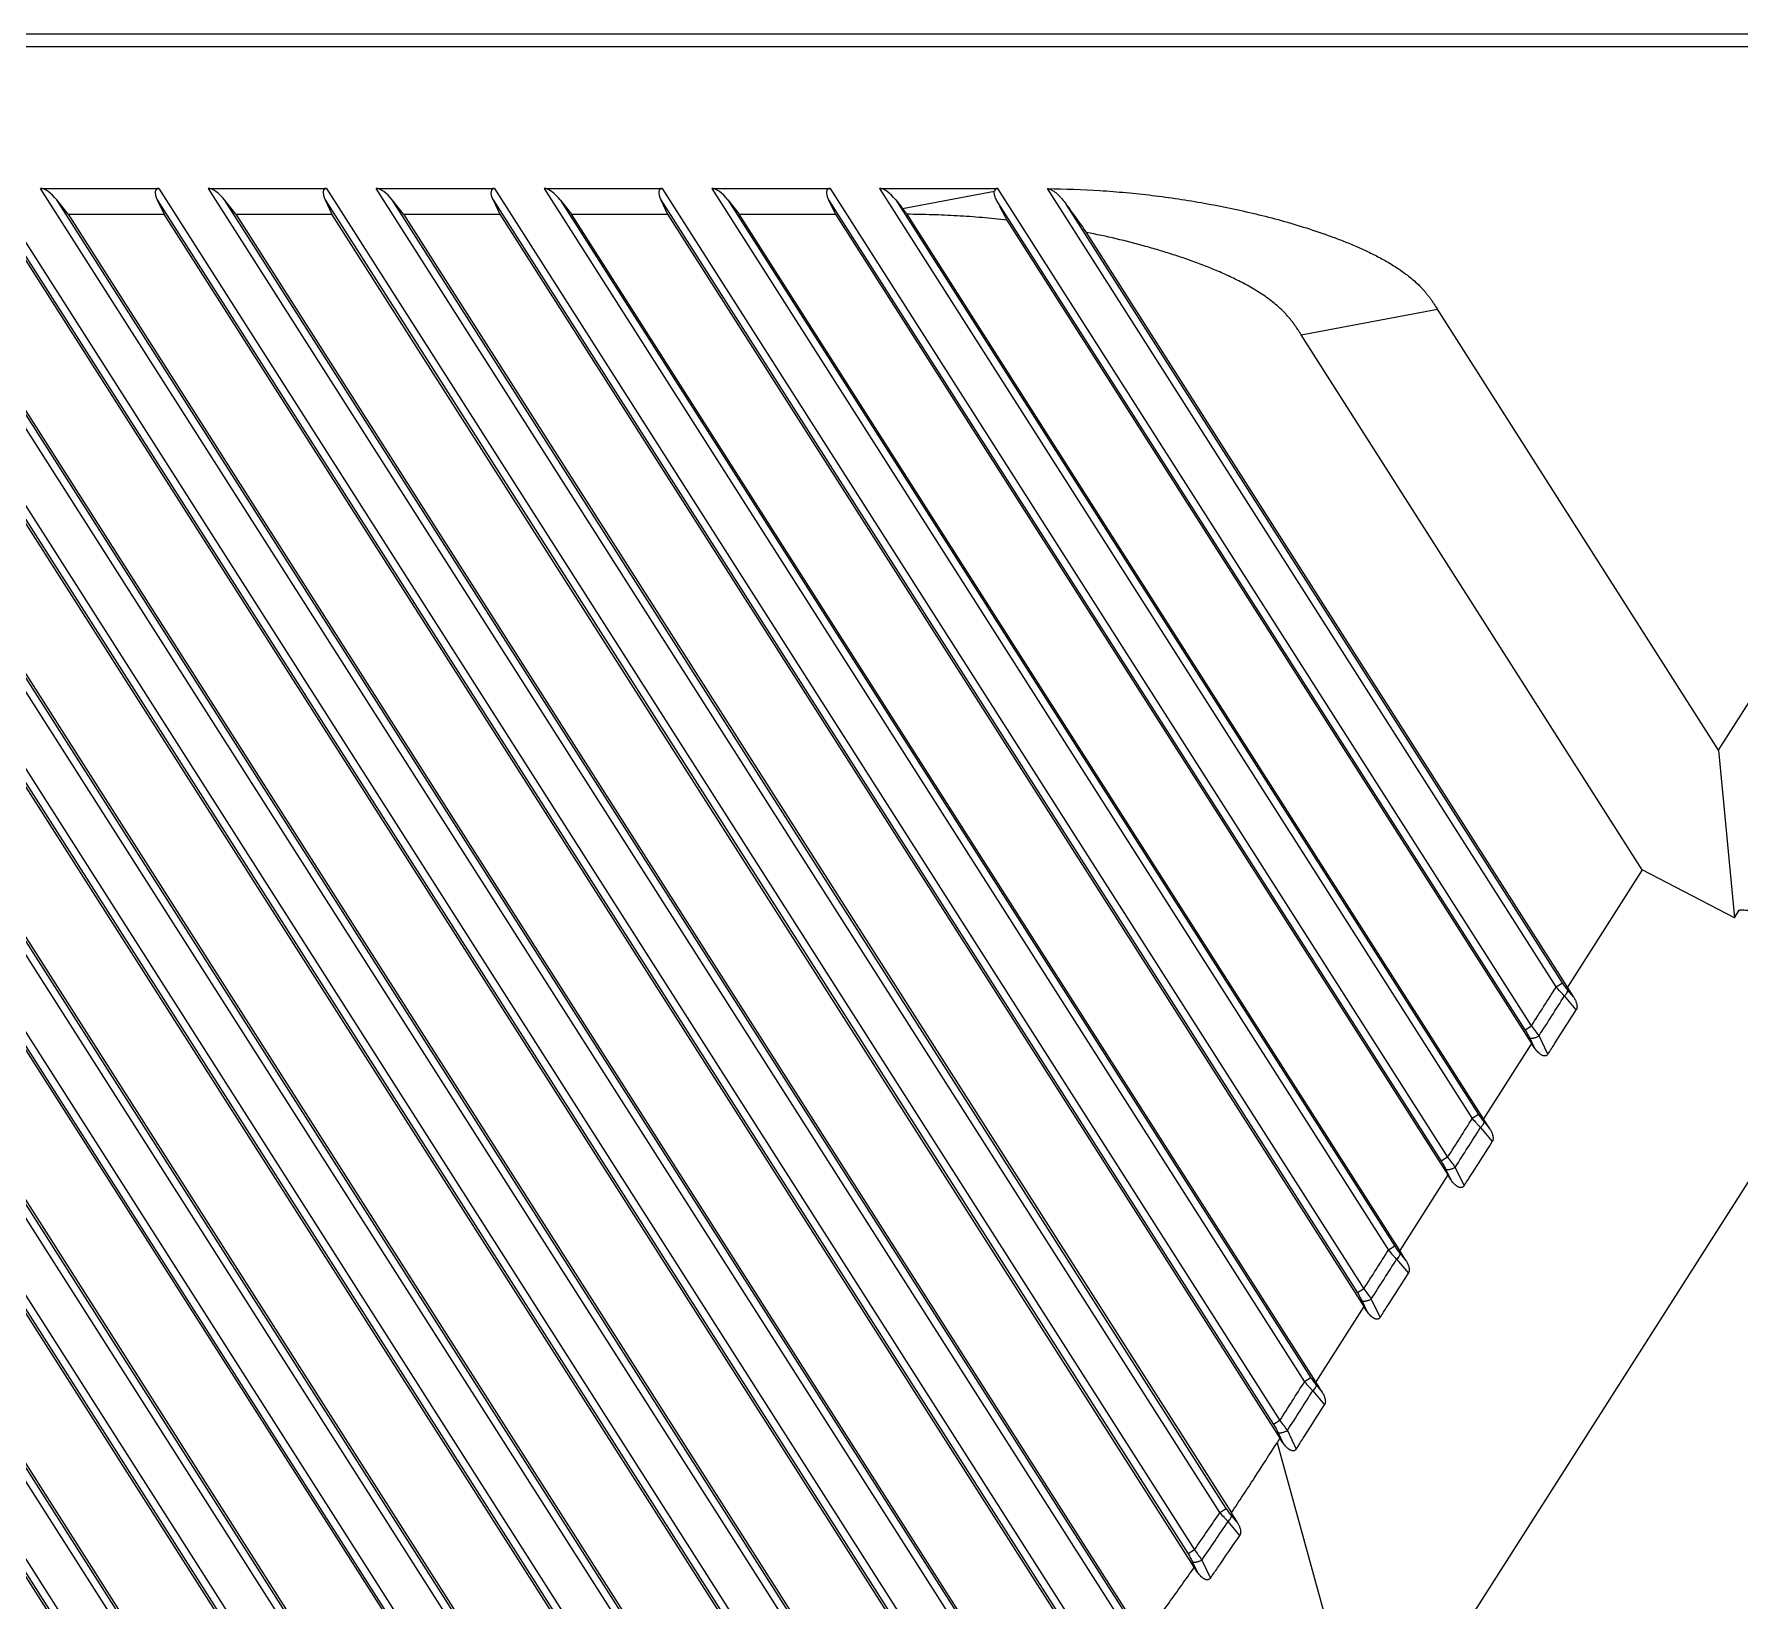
# Model space of a CAD drawing. Header units: millimetres. Extents: x 3299 to 14264, y 1863 to 5555.
# Drawn here: x 4610.6 to 4676.9, y 2626.5 to 2687.4 of the extents above; entities that cross this region are included whole.
import ezdxf

# ---------------------------------------------------------------- set-up
doc = ezdxf.new("R2010")
doc.units = ezdxf.units.MM

msp = doc.modelspace()

# ---------------------------------------------------------------- linework, layer by layer
at = {"color": 7, "linetype": 'Continuous'}
for p, q in [((4693.81717, 2687.42311), (4566.81684, 2687.42311)), ((4693.49864, 2686.92311), (4571.93742, 2686.92311)), ((4676.07661, 2659.57601), (4693.49864, 2686.92311)), ((4576.32529, 2681.42311), (4622.83188, 2608.42239)), ((4625.23831, 2607.66321), (4578.24807, 2681.42311)), ((4582.84658, 2681.42311), (4630.02515, 2607.36759)), ((4631.77398, 2607.64063), (4584.76936, 2681.42311)), ((4589.36787, 2681.42311), (4635.57506, 2608.89235)), ((4637.04285, 2609.60654), (4591.29065, 2681.42311)), ((4595.88916, 2681.42311), (4640.33714, 2611.65376)), ((4641.63988, 2612.62703), (4597.81194, 2681.42311)), ((4602.41045, 2681.42311), (4644.61202, 2615.17991)), ((4645.80287, 2616.32882), (4604.33323, 2681.42311)), ((4608.93174, 2681.42311), (4648.54671, 2619.24006)), ((4649.65525, 2620.51816), (4610.85452, 2681.42311)), ((4610.85452, 2681.42311), (4615.45303, 2681.42311)), ((4615.45303, 2681.42311), (4652.22623, 2623.70075)), ((4653.27094, 2625.07903), (4617.37581, 2681.42311)), ((4617.37581, 2681.42311), (4621.97432, 2681.42311)), ((4621.97432, 2681.42311), (4655.70509, 2628.47641)), ((4656.69825, 2629.93562), (4623.8971, 2681.42311)), ((4623.8971, 2681.42311), (4628.50171, 2681.42311)), ((4628.50171, 2681.42311), (4659.02615, 2633.50934)), ((4630.42449, 2681.42311), (4659.98675, 2635.01965)), ((4630.42449, 2681.42311), (4635.023, 2681.42311)), ((4635.023, 2681.42311), (4662.28679, 2638.62753)), ((4636.94578, 2681.42311), (4663.24739, 2640.13784)), ((4636.94578, 2681.42311), (4641.54429, 2681.42311)), ((4641.54429, 2681.42311), (4665.54744, 2643.74571)), ((4643.46707, 2681.42311), (4666.50804, 2645.25603)), ((4643.46707, 2681.42311), (4648.06558, 2681.42311)), ((4668.80808, 2648.8639), (4648.06558, 2681.42311)), ((4669.76868, 2650.37421), (4649.99315, 2681.41558)), ((4576.26502, 2680.9784), (4622.58748, 2608.26669)), ((4625.48271, 2607.8189), (4578.87497, 2680.9784)), ((4582.78631, 2680.9784), (4629.78076, 2607.21189)), ((4632.01838, 2607.79633), (4585.39626, 2680.9784)), ((4589.3076, 2680.9784), (4635.33067, 2608.73665)), ((4637.28725, 2609.76223), (4591.91755, 2680.9784)), ((4595.82889, 2680.9784), (4640.09274, 2611.49806)), ((4641.88427, 2612.78272), (4598.43884, 2680.9784)), ((4602.35018, 2680.9784), (4644.36763, 2615.02421)), ((4646.04726, 2616.48452), (4604.96013, 2680.9784)), ((4608.87146, 2680.9784), (4648.30231, 2619.08437)), ((4649.89965, 2620.67385), (4611.48142, 2680.9784)), ((4611.92338, 2680.42311), (4611.48142, 2680.9784)), ((4615.39275, 2680.9784), (4651.98183, 2623.54506)), ((4615.39275, 2680.9784), (4615.65831, 2680.42311)), ((4653.51534, 2625.23473), (4618.00271, 2680.9784)), ((4618.44467, 2680.42311), (4618.00271, 2680.9784)), ((4621.91404, 2680.9784), (4622.17959, 2680.42311)), ((4621.91404, 2680.9784), (4655.46069, 2628.32071)), ((4624.96596, 2680.42311), (4624.524, 2680.9784)), ((4656.94265, 2630.09131), (4624.524, 2680.9784)), ((4628.44143, 2680.9784), (4628.70698, 2680.42311)), ((4628.44143, 2680.9784), (4658.78175, 2633.35364)), ((4631.05138, 2680.9784), (4631.49335, 2680.42311)), ((4631.05138, 2680.9784), (4660.23114, 2635.17535)), ((4634.96272, 2680.9784), (4662.0424, 2638.47183)), ((4634.96272, 2680.9784), (4635.22827, 2680.42311)), ((4637.57267, 2680.9784), (4638.01464, 2680.42311)), ((4637.57267, 2680.9784), (4663.49179, 2640.29354)), ((4641.48401, 2680.9784), (4665.30304, 2643.59002)), ((4641.48401, 2680.9784), (4641.74956, 2680.42311)), ((4644.09396, 2680.9784), (4666.75243, 2645.41172)), ((4644.09396, 2680.9784), (4644.365, 2680.63787)), ((4644.365, 2680.63787), (4647.93008, 2681.31163)), ((4668.56369, 2648.7082), (4648.01445, 2680.96404)), ((4670.01308, 2650.52991), (4650.72034, 2680.81345)), ((4622.60009, 2608.10845), (4576.53057, 2680.42311)), ((4579.31694, 2680.42311), (4626.01592, 2607.12039)), ((4629.84895, 2606.96639), (4583.05186, 2680.42311)), ((4585.83823, 2680.42311), (4632.36983, 2607.38312)), ((4635.44558, 2608.41781), (4589.57315, 2680.42311)), ((4592.35952, 2680.42311), (4637.57065, 2609.45585)), ((4640.24468, 2611.12111), (4596.09444, 2680.42311)), ((4598.8808, 2680.42311), (4642.13353, 2612.52992)), ((4644.5487, 2614.60153), (4602.61573, 2680.42311)), ((4605.40209, 2680.42311), (4646.27621, 2616.2636)), ((4648.50674, 2618.62502), (4609.13702, 2680.42311)), ((4611.92338, 2680.42311), (4650.11507, 2620.47417)), ((4611.92338, 2680.42311), (4615.65831, 2680.42311)), ((4652.20538, 2623.0557), (4615.65831, 2680.42311)), ((4618.44467, 2680.42311), (4653.72102, 2625.05033)), ((4618.44467, 2680.42311), (4622.17959, 2680.42311)), ((4655.70014, 2627.80639), (4622.17959, 2680.42311)), ((4624.96596, 2680.42311), (4657.14106, 2629.91833)), ((4624.96596, 2680.42311), (4628.70698, 2680.42311)), ((4628.70698, 2680.42311), (4659.03233, 2632.82185)), ((4660.42552, 2635.00871), (4631.49335, 2680.42311)), ((4631.49335, 2680.42311), (4635.22827, 2680.42311)), ((4635.22827, 2680.42311), (4662.29298, 2637.94003)), ((4663.68616, 2640.1269), (4638.01464, 2680.42311)), ((4638.01464, 2680.42311), (4641.74956, 2680.42311)), ((4641.74956, 2680.42311), (4665.55362, 2643.05822)), ((4666.94681, 2645.24508), (4644.53936, 2680.41773)), ((4648.41698, 2680.19373), (4668.81427, 2648.17641)), ((4670.20745, 2650.36327), (4651.50895, 2679.71404)), ((4659.86075, 2675.72401), (4665.15213, 2676.72401)), ((4676.07661, 2659.57601), (4665.15213, 2676.72401)), ((4673.11239, 2654.92311), (4659.86075, 2675.72401)), ((4676.07661, 2659.57601), (4676.69308, 2653.05272)), ((4673.11239, 2654.92311), (4670.20745, 2650.36327)), ((4676.69308, 2653.05272), (4673.11239, 2654.92311)), ((4683.66255, 2652.89524), (4662.48932, 2619.65992)), ((4676.69308, 2653.05272), (4676.88444, 2653.35309)), ((4676.88444, 2653.35309), (4676.90839, 2653.35351)), ((4669.76868, 2650.37421), (4670.01308, 2650.52991)), ((4670.45001, 2649.97217), (4670.20745, 2650.36327)), ((4670.45001, 2649.97217), (4670.21635, 2650.24981)), ((4670.54617, 2649.47651), (4670.08842, 2650.02056)), ((4668.56369, 2648.7082), (4668.80808, 2648.8639)), ((4668.9286, 2648.0017), (4668.74146, 2648.39019)), ((4669.44655, 2647.75499), (4669.10174, 2648.47143)), ((4668.81427, 2648.17641), (4666.94681, 2645.24508)), ((4668.9286, 2648.0017), (4668.81427, 2648.17641)), ((4666.75243, 2645.41172), (4666.50804, 2645.25603)), ((4666.82777, 2644.90238), (4667.28552, 2644.35832)), ((4667.18937, 2644.85398), (4666.94681, 2645.24508)), ((4666.95571, 2645.13162), (4667.18937, 2644.85398)), ((4665.54744, 2643.74571), (4665.30304, 2643.59002)), ((4665.55362, 2643.05822), (4663.68616, 2640.1269)), ((4665.48081, 2643.272), (4665.66795, 2642.88351)), ((4665.66795, 2642.88351), (4665.55362, 2643.05822)), ((4665.84109, 2643.35324), (4666.18591, 2642.6368)), ((4663.49179, 2640.29354), (4663.24739, 2640.13784)), ((4663.56713, 2639.78419), (4664.02488, 2639.24014)), ((4663.92872, 2639.73579), (4663.68616, 2640.1269)), ((4663.69506, 2640.01344), (4663.92872, 2639.73579)), ((4662.28679, 2638.62753), (4662.0424, 2638.47183)), ((4662.29298, 2637.94003), (4660.42552, 2635.00871)), ((4662.22017, 2638.15381), (4662.40731, 2637.76532)), ((4662.40731, 2637.76532), (4662.29298, 2637.94003)), ((4662.58045, 2638.23506), (4662.92527, 2637.51861)), ((4660.23114, 2635.17535), (4659.98675, 2635.01965)), ((4660.66808, 2634.61761), (4660.42552, 2635.00871)), ((4660.30648, 2634.666), (4660.76423, 2634.12195)), ((4660.43442, 2634.89525), (4660.66808, 2634.61761)), ((4659.02615, 2633.50934), (4658.78175, 2633.35364)), ((4658.95952, 2633.03563), (4659.14666, 2632.64714)), ((4659.3198, 2633.11687), (4659.66462, 2632.40042)), ((4659.03233, 2632.82185), (4658.92107, 2632.6472)), ((4658.92107, 2632.6472), (4662.48932, 2619.65992)), ((4659.14666, 2632.64714), (4659.03233, 2632.82185)), ((4656.69825, 2629.93562), (4656.94265, 2630.09131)), ((4657.37633, 2629.53908), (4657.14106, 2629.91833)), ((4657.37633, 2629.53908), (4657.14423, 2629.814)), ((4657.46824, 2629.04332), (4657.01435, 2629.58132)), ((4655.70509, 2628.47641), (4655.46069, 2628.32071)), ((4655.63559, 2628.00698), (4655.81702, 2627.62769)), ((4655.81702, 2627.62769), (4655.70014, 2627.80639)), ((4655.99355, 2628.08404), (4656.32915, 2627.38142))]:
    msp.add_line(p, q, dxfattribs=at)
for centre, radius, start, end in [((4469.24117, 2776.85458), 237.08346, 327.3262348, 327.7588039), ((4465.49431, 2779.24278), 241.98581, 327.2885027, 327.7233774), ((4465.95282, 2771.75407), 237.11632, 327.326253, 327.7587621), ((4462.2057, 2774.14244), 242.01898, 327.2885261, 327.7233412), ((4462.69365, 2766.63491), 237.11456, 327.326259, 327.7587713), ((4458.94525, 2769.02409), 242.01873, 327.288533, 327.7233486), ((4459.44713, 2761.50775), 237.09782, 327.3262421, 327.758785), ((4455.70461, 2763.89319), 241.99503, 327.2885066, 327.7233647), ((4547.11764, 2703.45033), 131.95576, 325.3769631, 326.1433926), ((4547.65273, 2703.04475), 131.74535, 325.3207493, 326.1088555)]:
    msp.add_arc(centre, radius, start, end, dxfattribs=at)
for centre, start_param, end_param in [((4611.23676, 2680.82311), -1.61982081, -0.31082387), ((4615.83527, 2680.82311), -0.31082387, 0.99817307), ((4617.75805, 2680.82311), -1.61982081, -0.31082387), ((4622.35656, 2680.82311), -0.31082387, 0.99817307), ((4624.27934, 2680.82311), -1.61982081, -0.31082387), ((4628.88395, 2680.82311), -0.31082387, 0.99817307), ((4630.80673, 2680.82311), -1.61982081, -0.31082387), ((4635.40524, 2680.82311), -0.31082387, 0.99817307), ((4637.32802, 2680.82311), -1.61982081, -0.31082387), ((4641.92653, 2680.82311), -0.31082387, 0.99817307), ((4643.84931, 2680.82311), -1.61982081, -0.31082387), ((4648.44782, 2680.82311), -0.31082387, 0.30862549)]:
    msp.add_ellipse(centre, major_axis=(-0.47272, 0.57125), ratio=0.38819452, start_param=start_param, end_param=end_param, dxfattribs=at)
for points, knots in [([(4649.99315, 2681.41558), (4650.0035, 2681.41543), (4650.02417, 2681.41352), (4650.06451, 2681.40499), (4650.11292, 2681.38778), (4650.16779, 2681.36076), (4650.23707, 2681.31899), (4650.3179, 2681.25877), (4650.40783, 2681.17858), (4650.49215, 2681.09282), (4650.59858, 2680.97286), (4650.67277, 2680.87803), (4650.72034, 2680.81345)], [0, 0, 0, 0, 0.03210703, 0.06412691, 0.12769968, 0.19081584, 0.25358037, 0.37839049, 0.50275475, 0.62697226, 0.75120862, 1, 1, 1, 1]), ([(4649.99315, 2681.41558), (4650.67415, 2681.40559), (4651.6957, 2681.37014), (4653.05397, 2681.26486), (4654.07005, 2681.15679), (4655.0826, 2681.01968), (4656.09082, 2680.85378), (4657.09385, 2680.65898), (4658.09069, 2680.43464), (4659.08004, 2680.17921), (4660.06001, 2679.88979), (4660.86653, 2679.61625), (4661.50311, 2679.37392), (4661.97528, 2679.17878), (4662.36326, 2679.00335), (4662.66934, 2678.85398), (4662.89642, 2678.73698), (4663.12061, 2678.6145), (4663.34142, 2678.48602), (4663.55818, 2678.35077), (4663.77013, 2678.20809), (4663.97623, 2678.05702), (4664.17525, 2677.89672), (4664.36569, 2677.72625), (4664.51586, 2677.57516), (4664.63013, 2677.44882), (4664.71272, 2677.35133), (4664.79227, 2677.25135), (4664.86887, 2677.1491), (4664.94253, 2677.04474), (4665.03757, 2676.90343), (4665.10638, 2676.79582), (4665.15213, 2676.72401)], [0, 0, 0, 0, 0.124992, 0.18749257, 0.24999273, 0.31249171, 0.37498998, 0.4374876, 0.49998463, 0.56248118, 0.6249771, 0.68747198, 0.71872161, 0.74997113, 0.78122068, 0.79684656, 0.81247243, 0.82809833, 0.84372499, 0.85935123, 0.87497861, 0.89060535, 0.90623312, 0.9218603, 0.93748841, 0.94530304, 0.95311802, 0.96093347, 0.96874837, 0.97656123, 0.98437375, 1, 1, 1, 1]), ([(4648.01445, 2680.96404), (4648.00077, 2680.99161), (4647.97525, 2681.04728), (4647.9495, 2681.11922), (4647.9347, 2681.17787), (4647.92729, 2681.22227), (4647.92464, 2681.26709), (4647.92724, 2681.29699), (4647.93008, 2681.31163)], [0, 0, 0, 0, 0.25430294, 0.50544611, 0.62987918, 0.75361049, 0.87682687, 1, 1, 1, 1]), ([(4648.01445, 2680.96404), (4648.07822, 2680.83556), (4648.21039, 2680.57771), (4648.34719, 2680.3223), (4648.41698, 2680.19373)], [0, 0, 0, 0, 0.49506158, 1, 1, 1, 1]), ([(4651.50895, 2679.71404), (4651.37872, 2679.89922), (4651.11797, 2680.26721), (4650.85354, 2680.63258), (4650.72034, 2680.81345)], [0, 0, 0, 0, 0.50195886, 1, 1, 1, 1]), ([(4644.53936, 2680.41773), (4644.52485, 2680.4362), (4644.46694, 2680.50975), (4644.40866, 2680.58301), (4644.365, 2680.63787)], [0, 0, 0, 0, 0.25089467, 1, 1, 1, 1]), ([(4648.41698, 2680.19373), (4648.09514, 2680.2293), (4647.45045, 2680.29167), (4646.48126, 2680.35892), (4645.51066, 2680.40086), (4644.86314, 2680.41389), (4644.53936, 2680.41773)], [0, 0, 0, 0, 0.25000032, 0.50000039, 0.75000015, 1, 1, 1, 1]), ([(4659.86075, 2675.72401), (4659.83419, 2675.76571), (4659.78099, 2675.84908), (4659.69981, 2675.97324), (4659.61599, 2676.09566), (4659.52847, 2676.2155), (4659.43707, 2676.33243), (4659.34155, 2676.44601), (4659.24179, 2676.55591), (4659.13813, 2676.66213), (4659.03084, 2676.7647), (4658.88335, 2676.8966), (4658.61476, 2677.11523), (4658.2071, 2677.39638), (4657.69379, 2677.6947), (4657.16411, 2677.9626), (4656.71304, 2678.16547), (4656.34786, 2678.31755), (4655.98016, 2678.46342), (4655.51631, 2678.63486), (4654.95437, 2678.82548), (4654.38801, 2679.00247), (4653.62792, 2679.22192), (4652.66979, 2679.46748), (4651.89676, 2679.63624), (4651.50895, 2679.71404)], [0, 0, 0, 0, 0.0156252, 0.03125022, 0.04687537, 0.06250478, 0.07813491, 0.09376402, 0.10939402, 0.12502563, 0.14065702, 0.15628642, 0.18754299, 0.25003538, 0.31253172, 0.37502937, 0.43752747, 0.46877822, 0.50002818, 0.56252657, 0.62502441, 0.68752255, 0.75002036, 0.87500988, 1, 1, 1, 1]), ([(4683.66255, 2652.89524), (4683.66375, 2652.89712), (4683.66581, 2652.90111), (4683.66715, 2652.90776), (4683.66638, 2652.91451), (4683.66367, 2652.92069), (4683.6598, 2652.92616), (4683.65365, 2652.93259), (4683.64484, 2652.93941), (4683.63346, 2652.94632), (4683.6216, 2652.95239), (4683.60946, 2652.95784), (4683.593, 2652.96448), (4683.57208, 2652.97185), (4683.54664, 2652.9797), (4683.52099, 2652.98681), (4683.49519, 2652.99334), (4683.46928, 2652.99942), (4683.43462, 2653.00703), (4683.39112, 2653.01574), (4683.33874, 2653.02525), (4683.28624, 2653.03403), (4683.23363, 2653.0422), (4683.1634, 2653.05244), (4683.07545, 2653.06417), (4682.96975, 2653.07699), (4682.82866, 2653.09272), (4682.65208, 2653.11033), (4682.43996, 2653.1291), (4682.22769, 2653.14606), (4682.01531, 2653.16157), (4681.80283, 2653.17587), (4681.5903, 2653.18915), (4681.37771, 2653.20154), (4681.09419, 2653.21703), (4680.7397, 2653.23468), (4680.31421, 2653.25361), (4679.88864, 2653.27065), (4679.463, 2653.28605), (4679.03731, 2653.30001), (4678.68254, 2653.31056), (4678.3987, 2653.31842), (4678.18581, 2653.32407), (4677.97292, 2653.32943), (4677.76002, 2653.33437), (4677.54711, 2653.33911), (4677.33421, 2653.34408), (4677.12131, 2653.34917), (4676.97936, 2653.35219), (4676.90839, 2653.35351)], [0, 0, 0, 0, 0.00098068, 0.00196078, 0.00294082, 0.00391998, 0.00489961, 0.00587706, 0.00782941, 0.00978198, 0.0117346, 0.01368724, 0.01563992, 0.01954501, 0.02345032, 0.02735574, 0.03126124, 0.03516681, 0.03907242, 0.04688366, 0.05469507, 0.0625066, 0.07031822, 0.07812992, 0.09375339, 0.1093771, 0.12500098, 0.15624894, 0.18749736, 0.2187461, 0.2499951, 0.28124429, 0.31249365, 0.34374315, 0.37499278, 0.43749229, 0.49999218, 0.5624924, 0.62499289, 0.68749362, 0.74999455, 0.7812451, 0.81249572, 0.84374636, 0.87499702, 0.90624774, 0.93749851, 0.96874927, 1, 1, 1, 1]), ([(4670.08842, 2650.02056), (4670.0616, 2650.04722), (4670.00763, 2650.10256), (4669.89967, 2650.21927), (4669.82062, 2650.31117), (4669.76868, 2650.37421)], [0, 0, 0, 0, 0.23783988, 0.48619781, 1, 1, 1, 1]), ([(4670.21635, 2650.24981), (4670.19863, 2650.27086), (4670.16335, 2650.31465), (4670.09418, 2650.40708), (4670.0449, 2650.47996), (4670.01308, 2650.52991)], [0, 0, 0, 0, 0.2383761, 0.48694745, 1, 1, 1, 1]), ([(4670.08842, 2650.02056), (4670.1083, 2650.03952), (4670.13586, 2650.06919), (4670.16711, 2650.11124), (4670.18615, 2650.14175), (4670.20095, 2650.1713), (4670.2112, 2650.19936), (4670.21671, 2650.22539), (4670.21713, 2650.2421), (4670.21635, 2650.24981)], [0, 0, 0, 0, 0.3055994, 0.44866243, 0.58238249, 0.70511232, 0.81569343, 0.91380548, 1, 1, 1, 1]), ([(4670.45001, 2649.97217), (4670.46158, 2649.95351), (4670.48368, 2649.91554), (4670.5133, 2649.85667), (4670.53881, 2649.79589), (4670.55937, 2649.73322), (4670.57366, 2649.66881), (4670.57863, 2649.61389), (4670.57664, 2649.56994), (4670.5715, 2649.53728), (4670.56193, 2649.50561), (4670.55205, 2649.4858), (4670.54617, 2649.47651)], [0, 0, 0, 0, 0.12494857, 0.24990871, 0.37487063, 0.49984101, 0.62481376, 0.74977208, 0.81231799, 0.87486485, 0.93744131, 1, 1, 1, 1]), ([(4669.44655, 2647.75499), (4669.53733, 2647.89578), (4669.90569, 2648.46846), (4670.27159, 2649.04271), (4670.54617, 2649.47651)], [0, 0, 0, 0, 0.24602795, 1, 1, 1, 1]), ([(4668.74146, 2648.39019), (4668.71568, 2648.4437), (4668.65937, 2648.55145), (4668.59705, 2648.65583), (4668.56369, 2648.7082)], [0, 0, 0, 0, 0.48888584, 1, 1, 1, 1]), ([(4668.74146, 2648.39019), (4668.75033, 2648.38545), (4668.77183, 2648.37853), (4668.80837, 2648.37514), (4668.85109, 2648.3777), (4668.89854, 2648.38616), (4668.94912, 2648.40024), (4669.00104, 2648.41945), (4669.05244, 2648.44313), (4669.08562, 2648.46159), (4669.10174, 2648.47143)], [0, 0, 0, 0, 0.07929545, 0.17528994, 0.28796891, 0.41540664, 0.55444902, 0.70116074, 0.85121673, 1, 1, 1, 1]), ([(4669.10174, 2648.47143), (4669.05719, 2648.53746), (4668.96215, 2648.6705), (4668.86124, 2648.79914), (4668.80808, 2648.8639)], [0, 0, 0, 0, 0.48734381, 1, 1, 1, 1]), ([(4669.44655, 2647.75499), (4669.43899, 2647.74325), (4669.42562, 2647.72672), (4669.40379, 2647.7091), (4669.38555, 2647.69852), (4669.36587, 2647.69096), (4669.33844, 2647.68507), (4669.3031, 2647.68517), (4669.26202, 2647.69443), (4669.223, 2647.71004), (4669.18618, 2647.73015), (4669.13982, 2647.76137), (4669.08646, 2647.80667), (4669.02858, 2647.86732), (4668.9759, 2647.93254), (4668.94388, 2647.97834), (4668.9286, 2648.0017)], [0, 0, 0, 0, 0.06251914, 0.09384794, 0.12516027, 0.15648886, 0.18779757, 0.25028516, 0.31278337, 0.37527953, 0.43776862, 0.50025292, 0.62515902, 0.75009139, 0.87504015, 1, 1, 1, 1]), ([(4666.50804, 2645.25603), (4666.55997, 2645.19299), (4666.63901, 2645.10109), (4666.74697, 2644.98439), (4666.80095, 2644.92904), (4666.82777, 2644.90238)], [0, 0, 0, 0, 0.51373773, 0.76212602, 1, 1, 1, 1]), ([(4666.75243, 2645.41172), (4666.78425, 2645.36178), (4666.83353, 2645.2889), (4666.9027, 2645.19647), (4666.93799, 2645.15268), (4666.95571, 2645.13162)], [0, 0, 0, 0, 0.51298856, 0.76158896, 1, 1, 1, 1]), ([(4666.95571, 2645.13162), (4666.95649, 2645.12391), (4666.95606, 2645.1072), (4666.95056, 2645.08117), (4666.9403, 2645.05311), (4666.92551, 2645.02356), (4666.90647, 2644.99305), (4666.87521, 2644.95101), (4666.84765, 2644.92133), (4666.82777, 2644.90238)], [0, 0, 0, 0, 0.08619443, 0.18430644, 0.29488754, 0.41761738, 0.55133747, 0.69440053, 1, 1, 1, 1]), ([(4666.18591, 2642.6368), (4666.27669, 2642.7776), (4666.64505, 2643.35027), (4667.01095, 2643.92453), (4667.28552, 2644.35832)], [0, 0, 0, 0, 0.24602838, 1, 1, 1, 1]), ([(4667.18937, 2644.85398), (4667.20094, 2644.83533), (4667.22304, 2644.79736), (4667.25265, 2644.73848), (4667.27816, 2644.6777), (4667.29872, 2644.61503), (4667.31302, 2644.55062), (4667.31798, 2644.4957), (4667.31599, 2644.45175), (4667.31085, 2644.41909), (4667.30128, 2644.38742), (4667.2914, 2644.36761), (4667.28552, 2644.35832)], [0, 0, 0, 0, 0.12494863, 0.24990889, 0.37487102, 0.49984145, 0.62481385, 0.74977172, 0.81231745, 0.87486558, 0.93744197, 1, 1, 1, 1]), ([(4665.30304, 2643.59002), (4665.3364, 2643.53765), (4665.39872, 2643.43327), (4665.45503, 2643.32552), (4665.48081, 2643.272)], [0, 0, 0, 0, 0.51105136, 1, 1, 1, 1]), ([(4665.54744, 2643.74571), (4665.60059, 2643.68096), (4665.7015, 2643.55233), (4665.79654, 2643.41928), (4665.84109, 2643.35324)], [0, 0, 0, 0, 0.51258672, 1, 1, 1, 1]), ([(4665.84109, 2643.35324), (4665.82498, 2643.3434), (4665.7918, 2643.32494), (4665.7404, 2643.30126), (4665.68847, 2643.28205), (4665.63789, 2643.26797), (4665.59044, 2643.25951), (4665.54773, 2643.25695), (4665.51119, 2643.26034), (4665.48969, 2643.26726), (4665.48081, 2643.272)], [0, 0, 0, 0, 0.14878328, 0.29883926, 0.44555098, 0.58459337, 0.71203109, 0.82471007, 0.92070455, 1, 1, 1, 1]), ([(4666.18591, 2642.6368), (4666.17834, 2642.62506), (4666.16497, 2642.60853), (4666.14315, 2642.59091), (4666.12491, 2642.58033), (4666.10524, 2642.57277), (4666.07781, 2642.56689), (4666.04248, 2642.56698), (4666.0014, 2642.57623), (4665.96239, 2642.59183), (4665.92556, 2642.61194), (4665.8792, 2642.64317), (4665.82583, 2642.68846), (4665.76794, 2642.74912), (4665.71526, 2642.81434), (4665.68324, 2642.86015), (4665.66795, 2642.88351)], [0, 0, 0, 0, 0.0625202, 0.09384567, 0.12515666, 0.15647371, 0.1877771, 0.25024364, 0.31273256, 0.37522522, 0.43771497, 0.50020398, 0.62511745, 0.75006318, 0.87502521, 1, 1, 1, 1]), ([(4663.49179, 2640.29354), (4663.52361, 2640.2436), (4663.57289, 2640.17071), (4663.64206, 2640.07828), (4663.67734, 2640.03449), (4663.69506, 2640.01344)], [0, 0, 0, 0, 0.51298855, 0.76158895, 1, 1, 1, 1]), ([(4663.24739, 2640.13784), (4663.29932, 2640.0748), (4663.37837, 2639.98291), (4663.48633, 2639.8662), (4663.54031, 2639.81085), (4663.56713, 2639.78419)], [0, 0, 0, 0, 0.51373773, 0.76212602, 1, 1, 1, 1]), ([(4663.69506, 2640.01344), (4663.69584, 2640.00573), (4663.69542, 2639.98902), (4663.68991, 2639.96298), (4663.67966, 2639.93493), (4663.66486, 2639.90537), (4663.64582, 2639.87487), (4663.61457, 2639.83282), (4663.58701, 2639.80315), (4663.56713, 2639.78419)], [0, 0, 0, 0, 0.08619443, 0.18430644, 0.29488754, 0.41761738, 0.55133746, 0.69440053, 1, 1, 1, 1]), ([(4663.92872, 2639.73579), (4663.94029, 2639.71714), (4663.96239, 2639.67917), (4663.99201, 2639.6203), (4664.01752, 2639.55951), (4664.03808, 2639.49685), (4664.05237, 2639.43243), (4664.05734, 2639.37751), (4664.05535, 2639.33356), (4664.05021, 2639.30091), (4664.04064, 2639.26923), (4664.03076, 2639.24942), (4664.02488, 2639.24014)], [0, 0, 0, 0, 0.12494863, 0.24990889, 0.37487102, 0.49984145, 0.62481385, 0.74977172, 0.81231745, 0.87486558, 0.93744197, 1, 1, 1, 1]), ([(4662.92527, 2637.51861), (4663.01604, 2637.65941), (4663.3844, 2638.23208), (4663.7503, 2638.80634), (4664.02488, 2639.24014)], [0, 0, 0, 0, 0.24602803, 1, 1, 1, 1]), ([(4662.0424, 2638.47183), (4662.07576, 2638.41946), (4662.13808, 2638.31508), (4662.19438, 2638.20733), (4662.22017, 2638.15381)], [0, 0, 0, 0, 0.51105136, 1, 1, 1, 1]), ([(4662.28679, 2638.62753), (4662.33995, 2638.56277), (4662.44085, 2638.43414), (4662.5359, 2638.30109), (4662.58045, 2638.23506)], [0, 0, 0, 0, 0.51258672, 1, 1, 1, 1]), ([(4662.58045, 2638.23506), (4662.56433, 2638.22521), (4662.53115, 2638.20675), (4662.47975, 2638.18308), (4662.42783, 2638.16386), (4662.37725, 2638.14978), (4662.3298, 2638.14132), (4662.28708, 2638.13876), (4662.25055, 2638.14215), (4662.22904, 2638.14908), (4662.22017, 2638.15381)], [0, 0, 0, 0, 0.14878327, 0.29883926, 0.44555098, 0.58459337, 0.7120311, 0.82471007, 0.92070455, 1, 1, 1, 1]), ([(4662.92527, 2637.51861), (4662.9177, 2637.50687), (4662.90432, 2637.49035), (4662.8825, 2637.47272), (4662.86426, 2637.46215), (4662.84459, 2637.45458), (4662.81717, 2637.44871), (4662.78184, 2637.4488), (4662.74076, 2637.45805), (4662.70174, 2637.47365), (4662.66492, 2637.49376), (4662.61855, 2637.52498), (4662.56519, 2637.57027), (4662.5073, 2637.63093), (4662.45462, 2637.69615), (4662.4226, 2637.74196), (4662.40731, 2637.76532)], [0, 0, 0, 0, 0.06252046, 0.09384595, 0.12515681, 0.15647364, 0.18777686, 0.25024318, 0.3127321, 0.37522481, 0.43771466, 0.50020374, 0.62511729, 0.75006307, 0.87502515, 1, 1, 1, 1]), ([(4659.98675, 2635.01965), (4660.03868, 2634.95662), (4660.11772, 2634.86472), (4660.22568, 2634.74801), (4660.27966, 2634.69266), (4660.30648, 2634.666)], [0, 0, 0, 0, 0.51373772, 0.76212601, 1, 1, 1, 1]), ([(4660.23114, 2635.17535), (4660.26296, 2635.12541), (4660.31224, 2635.05252), (4660.38141, 2634.96009), (4660.4167, 2634.91631), (4660.43442, 2634.89525)], [0, 0, 0, 0, 0.51298854, 0.76158893, 1, 1, 1, 1]), ([(4660.43442, 2634.89525), (4660.4352, 2634.88754), (4660.43477, 2634.87083), (4660.42927, 2634.8448), (4660.41901, 2634.81674), (4660.40422, 2634.78719), (4660.38518, 2634.75668), (4660.35392, 2634.71463), (4660.32636, 2634.68496), (4660.30648, 2634.666)], [0, 0, 0, 0, 0.08619443, 0.18430644, 0.29488754, 0.41761738, 0.55133747, 0.69440053, 1, 1, 1, 1]), ([(4660.66808, 2634.61761), (4660.67965, 2634.59895), (4660.70175, 2634.56098), (4660.73136, 2634.50211), (4660.75687, 2634.44133), (4660.77743, 2634.37866), (4660.79173, 2634.31424), (4660.79669, 2634.25933), (4660.7947, 2634.21537), (4660.78956, 2634.18272), (4660.77999, 2634.15105), (4660.77011, 2634.13123), (4660.76423, 2634.12195)], [0, 0, 0, 0, 0.12494863, 0.24990889, 0.37487102, 0.49984145, 0.62481385, 0.74977172, 0.81231745, 0.87486558, 0.93744197, 1, 1, 1, 1]), ([(4659.66462, 2632.40042), (4659.7554, 2632.54122), (4660.12376, 2633.1139), (4660.48966, 2633.68815), (4660.76423, 2634.12195)], [0, 0, 0, 0, 0.24602838, 1, 1, 1, 1]), ([(4658.78175, 2633.35364), (4658.81511, 2633.30127), (4658.87743, 2633.1969), (4658.93374, 2633.08914), (4658.95952, 2633.03563)], [0, 0, 0, 0, 0.51105135, 1, 1, 1, 1]), ([(4659.3198, 2633.11687), (4659.30369, 2633.10703), (4659.27051, 2633.08857), (4659.21911, 2633.06489), (4659.16718, 2633.04567), (4659.1166, 2633.0316), (4659.06915, 2633.02314), (4659.02644, 2633.02057), (4658.9899, 2633.02397), (4658.9684, 2633.03089), (4658.95952, 2633.03563)], [0, 0, 0, 0, 0.14878328, 0.29883926, 0.44555098, 0.58459336, 0.71203109, 0.82471006, 0.92070455, 1, 1, 1, 1]), ([(4659.02615, 2633.50934), (4659.0793, 2633.44459), (4659.18021, 2633.31595), (4659.27525, 2633.18291), (4659.3198, 2633.11687)], [0, 0, 0, 0, 0.51258673, 1, 1, 1, 1]), ([(4657.14106, 2629.91833), (4657.29194, 2630.14406), (4657.59234, 2630.59643), (4658.18811, 2631.50449), (4658.6293, 2632.18922), (4658.92107, 2632.6472)], [0, 0, 0, 0, 0.25000043, 0.50000086, 1, 1, 1, 1]), ([(4659.66462, 2632.40042), (4659.65705, 2632.38868), (4659.64368, 2632.37216), (4659.62186, 2632.35453), (4659.60362, 2632.34396), (4659.58395, 2632.3364), (4659.55652, 2632.33052), (4659.52119, 2632.33061), (4659.48012, 2632.33986), (4659.4411, 2632.35546), (4659.40427, 2632.37557), (4659.35791, 2632.40679), (4659.30454, 2632.45208), (4659.24665, 2632.51274), (4659.19397, 2632.57797), (4659.16195, 2632.62377), (4659.14666, 2632.64714)], [0, 0, 0, 0, 0.06252059, 0.09384592, 0.12515656, 0.15647291, 0.18777596, 0.25024197, 0.31273086, 0.37522341, 0.43771304, 0.50020199, 0.62511577, 0.75006204, 0.87502471, 1, 1, 1, 1]), ([(4657.01435, 2629.58132), (4656.98784, 2629.60803), (4656.93447, 2629.66348), (4656.82772, 2629.78041), (4656.74958, 2629.87247), (4656.69825, 2629.93562)], [0, 0, 0, 0, 0.23768851, 0.4860093, 1, 1, 1, 1]), ([(4657.14423, 2629.814), (4657.10834, 2629.85652), (4657.03833, 2629.94707), (4656.97419, 2630.0418), (4656.94265, 2630.09131)], [0, 0, 0, 0, 0.48660539, 1, 1, 1, 1]), ([(4657.01435, 2629.58132), (4657.03458, 2629.60046), (4657.06261, 2629.63048), (4657.09438, 2629.67309), (4657.11374, 2629.70407), (4657.12877, 2629.73411), (4657.13916, 2629.76266), (4657.1447, 2629.78915), (4657.14507, 2629.80616), (4657.14423, 2629.814)], [0, 0, 0, 0, 0.30501755, 0.44803014, 0.58180114, 0.70464456, 0.81537019, 0.91363982, 1, 1, 1, 1]), ([(4656.32915, 2627.38142), (4656.42269, 2627.51562), (4656.80562, 2628.06736), (4657.18422, 2628.62211), (4657.46825, 2629.04332)], [0, 0, 0, 0, 0.2435706, 1, 1, 1, 1]), ([(4657.37633, 2629.53908), (4657.38791, 2629.52041), (4657.41002, 2629.48239), (4657.43958, 2629.42341), (4657.46495, 2629.36249), (4657.48524, 2629.29967), (4657.49911, 2629.23509), (4657.50351, 2629.18005), (4657.50087, 2629.13608), (4657.49512, 2629.10349), (4657.48482, 2629.072), (4657.47439, 2629.05244), (4657.46824, 2629.04332)], [0, 0, 0, 0, 0.12494949, 0.24991043, 0.37487245, 0.49984257, 0.62481411, 0.74976855, 0.81231592, 0.87486385, 0.93744077, 1, 1, 1, 1]), ([(4655.46069, 2628.32071), (4655.49361, 2628.26904), (4655.55501, 2628.16609), (4655.61034, 2628.05976), (4655.63559, 2628.00698)], [0, 0, 0, 0, 0.51151048, 1, 1, 1, 1]), ([(4655.70509, 2628.47641), (4655.75741, 2628.41161), (4655.85662, 2628.28299), (4655.9499, 2628.15), (4655.99355, 2628.08404)], [0, 0, 0, 0, 0.51290851, 1, 1, 1, 1]), ([(4653.72102, 2625.05033), (4654.05771, 2625.50471), (4654.72395, 2626.41876), (4655.37684, 2627.34239), (4655.70014, 2627.80639)], [0, 0, 0, 0, 0.49999971, 1, 1, 1, 1]), ([(4655.99355, 2628.08404), (4655.97749, 2628.07437), (4655.94447, 2628.05627), (4655.89336, 2628.03316), (4655.8418, 2628.01454), (4655.79161, 2628.00106), (4655.74453, 2627.99317), (4655.70212, 2627.99112), (4655.66579, 2627.99497), (4655.64443, 2628.00215), (4655.63559, 2628.00698)], [0, 0, 0, 0, 0.14887888, 0.2987596, 0.44514535, 0.58383723, 0.71102803, 0.82368577, 0.91999198, 1, 1, 1, 1]), ([(4656.32915, 2627.38142), (4656.32129, 2627.37015), (4656.30301, 2627.34919), (4656.2678, 2627.32658), (4656.22735, 2627.31588), (4656.18574, 2627.31658), (4656.14536, 2627.32586), (4656.10699, 2627.34123), (4656.07074, 2627.36097), (4656.02507, 2627.39159), (4655.97248, 2627.43601), (4655.91543, 2627.49557), (4655.86356, 2627.55967), (4655.83206, 2627.60471), (4655.81702, 2627.62769)], [0, 0, 0, 0, 0.0625424, 0.12504433, 0.18755769, 0.25009241, 0.3126147, 0.37512989, 0.43764575, 0.50015159, 0.62508654, 0.75004431, 0.87501862, 1, 1, 1, 1])]:
    msp.add_open_spline(points, degree=3, knots=knots, dxfattribs=at)

doc.saveas('drawing.dxf')
